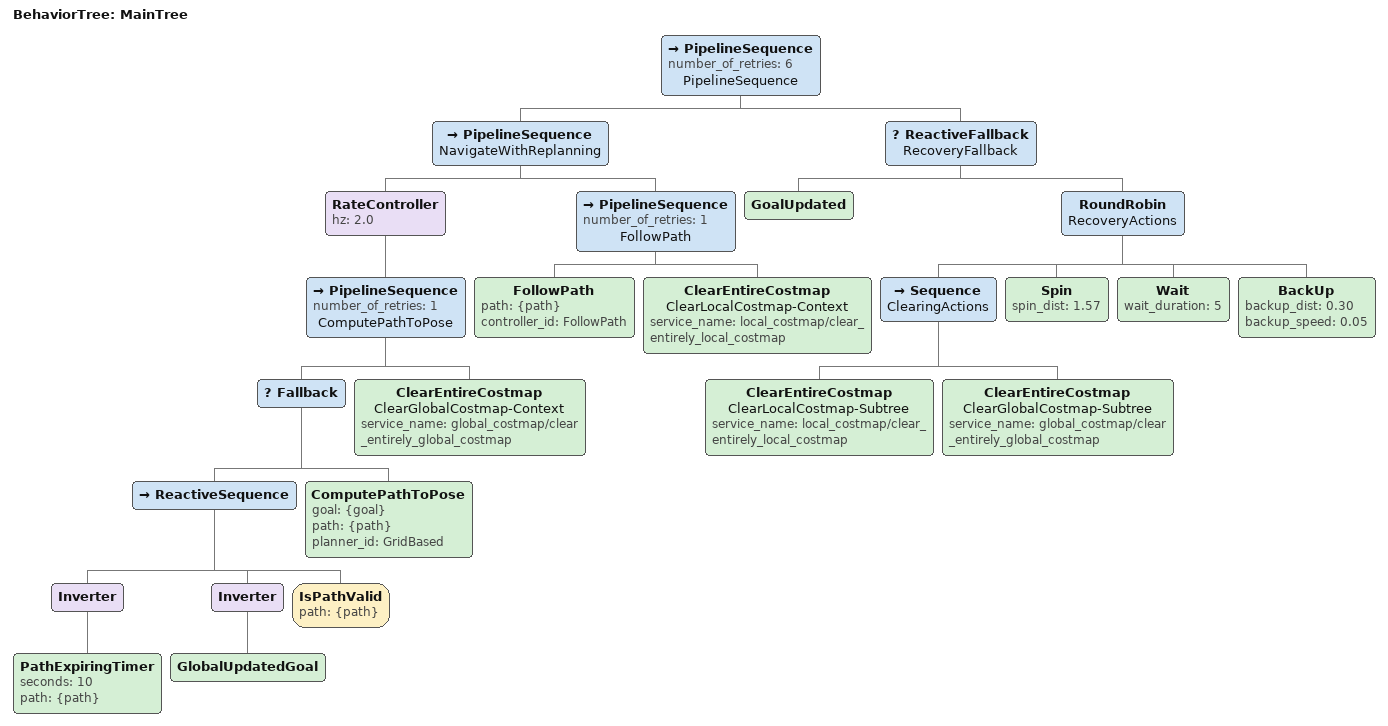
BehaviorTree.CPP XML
<root main_tree_to_execute="MainTree">
  <BehaviorTree ID="MainTree">
    <PipelineSequence number_of_retries="6" name="PipelineSequence">
      <PipelineSequence name="NavigateWithReplanning">
        <RateController hz="2.0">
          <PipelineSequence number_of_retries="1" name="ComputePathToPose">
            <Fallback>
              <ReactiveSequence>
                <Inverter>
                  <PathExpiringTimer seconds="10" path="{path}"/>
                </Inverter>
                <Inverter>
                  <GlobalUpdatedGoal/>
                </Inverter>
                <IsPathValid path="{path}"/>
              </ReactiveSequence>
              <ComputePathToPose goal="{goal}" path="{path}" planner_id="GridBased"/>
            </Fallback>
            <ClearEntireCostmap name="ClearGlobalCostmap-Context" service_name="global_costmap/clear_entirely_global_costmap"/>
          </PipelineSequence>
        </RateController>
        <PipelineSequence number_of_retries="1" name="FollowPath">
          <FollowPath path="{path}" controller_id="FollowPath"/>
          <ClearEntireCostmap name="ClearLocalCostmap-Context" service_name="local_costmap/clear_entirely_local_costmap"/>
        </PipelineSequence>
      </PipelineSequence>
      <ReactiveFallback name="RecoveryFallback">
        <GoalUpdated/>
        <RoundRobin name="RecoveryActions">
          <Sequence name="ClearingActions">
            <ClearEntireCostmap name="ClearLocalCostmap-Subtree" service_name="local_costmap/clear_entirely_local_costmap"/>
            <ClearEntireCostmap name="ClearGlobalCostmap-Subtree" service_name="global_costmap/clear_entirely_global_costmap"/>
          </Sequence>
          <Spin spin_dist="1.57"/>
          <Wait wait_duration="5"/>
          <BackUp backup_dist="0.30" backup_speed="0.05"/>
        </RoundRobin>
      </ReactiveFallback>
    </PipelineSequence>
  </BehaviorTree>
</root>
